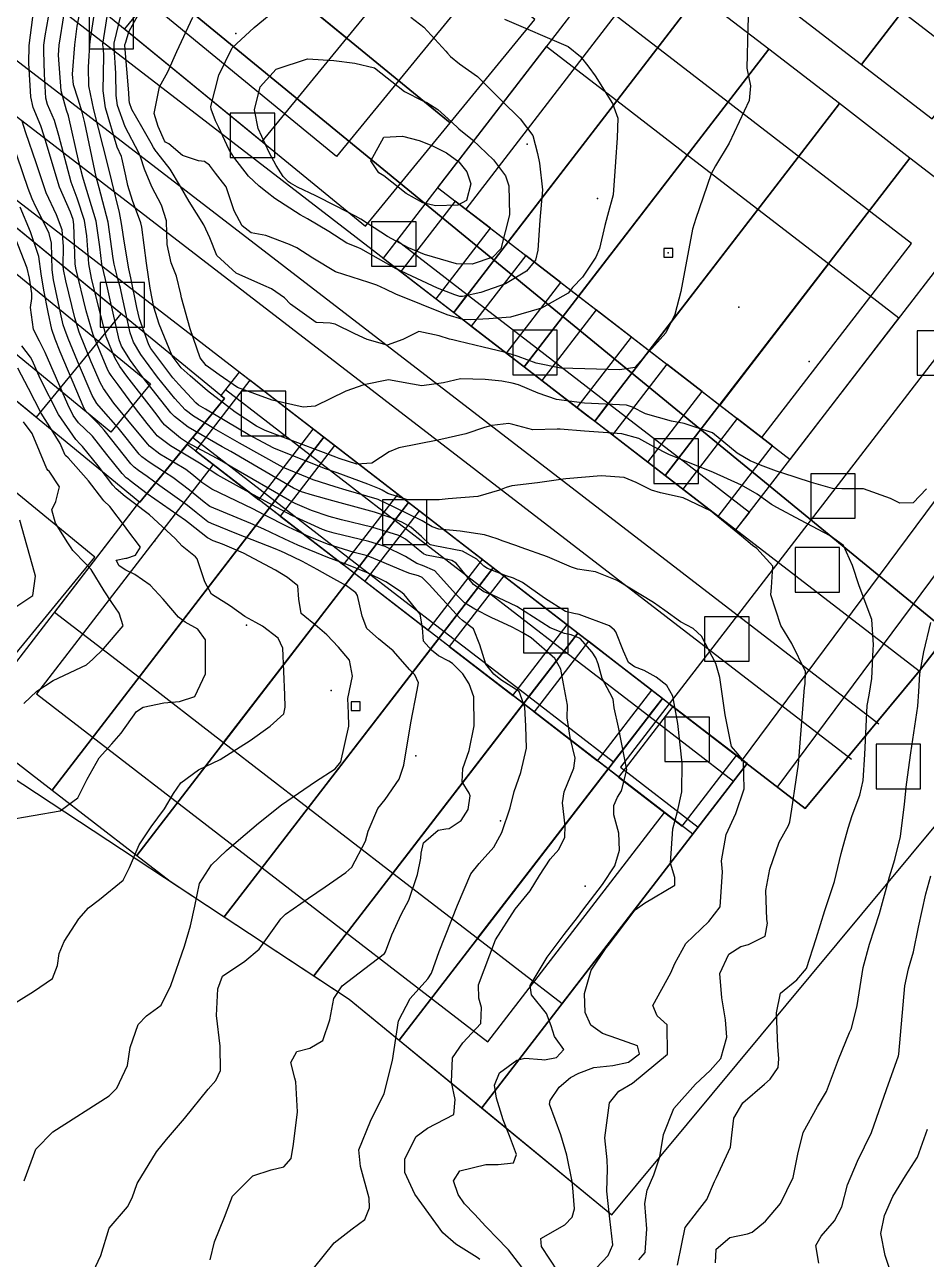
# Model space of a CAD drawing. Header units: feet. Extents: x 1313198 to 1317500, y 385000 to 389511.
# Drawn here: x 1316294.5 to 1316497, y 385662.6 to 385939.7 of the extents above; entities that cross this region are included whole.
import ezdxf

# ---------------------------------------------------------------- set-up
doc = ezdxf.new("R2010")
doc.units = ezdxf.units.FT
for name, color, linetype in [('A-BLDG-OTLN', 3, 'CONTINUOUS'), ('C-LOD', 30, 'CONTINUOUS'), ('C-MISC', 7, 'CONTINUOUS'), ('C-PROP', 6, 'CONTINUOUS'), ('C-PVMT', 8, 'CONTINUOUS'), ('C-SWM', 92, 'CONTINUOUS'), ('C-TOPO-MAJR', 32, 'CONTINUOUS'), ('C-TOPO-SPOT', 7, 'CONTINUOUS'), ('C-UTIL', 4, 'CONTINUOUS'), ('L-PLNT-TREE', 90, 'CONTINUOUS'), ('V-PROP-LINE', 7, 'CONTINUOUS')]:
    doc.layers.add(name, color=color, linetype=linetype)

msp = doc.modelspace()

# ---------------------------------------------------------------- linework, layer by layer
at = {"layer": 'A-BLDG-OTLN'}
for points in [[(1316335.91, 385962), (1316366.85, 385936.66), (1316385.86, 385959.87), (1316354.92, 385985.21), (1316335.91, 385962)], [(1316316.9, 385938.8), (1316347.84, 385913.45), (1316366.85, 385936.66), (1316335.91, 385962), (1316316.9, 385938.8)], [(1316387.19, 385903.15), (1316403.03, 385890.95), (1316427.44, 385922.63), (1316411.6, 385934.83), (1316387.19, 385903.15)], [(1316403.03, 385890.95), (1316418.87, 385878.74), (1316443.28, 385910.42), (1316427.44, 385922.63), (1316403.03, 385890.95)], [(1316418.87, 385878.74), (1316434.71, 385866.53), (1316459.12, 385898.21), (1316443.28, 385910.42), (1316418.87, 385878.74)], [(1316266.21, 385876.91), (1316297.15, 385851.56), (1316316.16, 385874.77), (1316285.22, 385900.11), (1316266.21, 385876.91)], [(1316434.71, 385866.53), (1316450.56, 385854.32), (1316474.97, 385886.01), (1316459.12, 385898.21), (1316434.71, 385866.53)], [(1316450.56, 385854.32), (1316466.4, 385842.12), (1316490.81, 385873.8), (1316474.97, 385886.01), (1316450.56, 385854.32)], [(1316301.14, 385807.86), (1316320.15, 385793.21), (1316349.44, 385831.23), (1316330.95, 385845.48), (1316320.36, 385832.55), (1316320.24, 385832.65), (1316301.14, 385807.86)], [(1316320.15, 385793.21), (1316339.16, 385778.56), (1316368.45, 385816.59), (1316349.44, 385831.23), (1316320.15, 385793.21)], [(1316339.16, 385778.56), (1316358.17, 385763.91), (1316387.46, 385801.94), (1316368.45, 385816.59), (1316339.16, 385778.56)], [(1316358.17, 385763.91), (1316377.18, 385749.26), (1316406.48, 385787.29), (1316387.46, 385801.94), (1316358.17, 385763.91)], [(1316377.18, 385749.26), (1316396.19, 385734.62), (1316425.49, 385772.64), (1316406.48, 385787.29), (1316377.18, 385749.26)], [(1316396.19, 385734.62), (1316415.2, 385719.97), (1316444.5, 385757.99), (1316425.49, 385772.64), (1316396.19, 385734.62)]]:
    msp.add_lwpolyline(points, close=True, dxfattribs=at)
at = {"layer": 'C-LOD'}
msp.add_lwpolyline([(1316202.58, 385830.78), (1316272.7, 385777.1), (1316277.93, 385779.78), (1316367.38, 385720.98), (1316426.37, 385672.52), (1316521.65, 385787.08), (1316592.19, 385871.9), (1316614.69, 385898.95), (1316629.56, 385916.83), (1316707.5, 386010.53), (1316794.46, 386115.1), (1316560, 386310.1), (1316539.26, 386268.12), (1316516.3, 386227.32), (1316491.17, 386187.81), (1316465.86, 386152.24), (1316438.8, 386117.99), (1316401.74, 386073.43), (1316308.7, 385961.57), (1316225.57, 385861.61), (1316213.66, 385846.5), (1316202.58, 385830.78)], close=True, dxfattribs=at)
at = {"layer": 'C-MISC'}
for points in [[(1316401.74, 386073.43), (1316308.7, 385961.57), (1316521.65, 385787.08), (1316592.19, 385871.9), (1316614.69, 385898.95), (1316401.74, 386073.43)], [(1316308.7, 385961.57), (1316225.57, 385861.61), (1316213.66, 385846.5), (1316202.58, 385830.78), (1316272.7, 385777.1), (1316277.93, 385779.78), (1316367.38, 385720.98), (1316426.37, 385672.52), (1316521.65, 385787.08), (1316308.7, 385961.57)]]:
    msp.add_lwpolyline(points, close=True, dxfattribs=at)
at = {"layer": 'C-PROP'}
for points in [[(1316450.38, 385974.39), (1316516.92, 385923.12), (1316550.49, 385966.68), (1316483.95, 386017.95), (1316450.38, 385974.39)], [(1316466.57, 385942.97), (1316482.41, 385930.77), (1316537.35, 386002.06), (1316521.5, 386014.27), (1316466.57, 385942.97)], [(1316482.41, 385930.77), (1316498.26, 385918.56), (1316553.19, 385989.85), (1316552.93, 385990.05), (1316537.35, 386002.06), (1316482.41, 385930.77)], [(1316320.43, 385974.68), (1316390.06, 385917.65), (1316409.07, 385940.86), (1316339.44, 385997.89), (1316320.43, 385974.68)], [(1316321.96, 385944.98), (1316349.85, 385979.03), (1316392.4, 385944.18), (1316364.52, 385910.13), (1316321.96, 385944.98)], [(1316301.43, 385951.47), (1316371.05, 385894.44), (1316390.06, 385917.65), (1316320.43, 385974.68), (1316301.43, 385951.47)], [(1316374.98, 385887.31), (1316390.82, 385875.1), (1316445.75, 385946.39), (1316429.91, 385958.6), (1316374.98, 385887.31)], [(1316390.82, 385875.1), (1316397.02, 385870.32), (1316406.66, 385862.89), (1316461.59, 385934.19), (1316445.75, 385946.39), (1316390.82, 385875.1)], [(1316393.52, 385898.27), (1316460.06, 385847), (1316493.63, 385890.56), (1316427.09, 385941.83), (1316393.52, 385898.27)], [(1316406.66, 385862.89), (1316419.29, 385853.16), (1316422.5, 385850.69), (1316477.44, 385921.98), (1316461.59, 385934.19), (1316406.66, 385862.89)], [(1316422.5, 385850.69), (1316438.35, 385838.48), (1316493.28, 385909.77), (1316477.44, 385921.98), (1316422.5, 385850.69)], [(1316250.74, 385889.58), (1316320.36, 385832.55), (1316339.37, 385855.76), (1316269.74, 385912.79), (1316250.74, 385889.58)], [(1316438.35, 385838.48), (1316446.47, 385832.22), (1316454.19, 385826.27), (1316509.12, 385897.56), (1316493.28, 385909.77), (1316438.35, 385838.48)], [(1316271.28, 385883.09), (1316280.15, 385893.92), (1316322.7, 385859.08), (1316313.83, 385848.24), (1316271.28, 385883.09)], [(1316438, 385887.48), (1316440, 385887.48), (1316440, 385889.48), (1316438, 385889.48), (1316438, 385887.48)], [(1316221.59, 385853.99), (1316291.22, 385796.96), (1316310.23, 385820.17), (1316240.6, 385877.2), (1316221.59, 385853.99)], [(1316281.61, 385782.51), (1316300.62, 385767.86), (1316361.65, 385847.08), (1316342.64, 385861.73), (1316338.56, 385856.43), (1316339.37, 385855.76), (1316320.36, 385832.55), (1316320.24, 385832.65), (1316281.61, 385782.51)], [(1316300.62, 385767.86), (1316319.63, 385753.22), (1316380.66, 385832.43), (1316361.65, 385847.08), (1316300.62, 385767.86)], [(1316297.1, 385789.51), (1316398.49, 385711.39), (1316438.16, 385762.88), (1316336.77, 385841), (1316297.1, 385789.51)], [(1316319.63, 385753.22), (1316327.15, 385747.43), (1316339.31, 385739.43), (1316399.67, 385817.78), (1316385.6, 385828.63), (1316380.66, 385832.43), (1316319.63, 385753.22)], [(1316339.31, 385739.43), (1316359.42, 385726.21), (1316418.69, 385803.13), (1316403.27, 385815.01), (1316399.67, 385817.78), (1316339.31, 385739.43)], [(1316359.42, 385726.21), (1316367.38, 385720.98), (1316378.59, 385711.77), (1316437.7, 385788.48), (1316418.69, 385803.13), (1316359.42, 385726.21)], [(1316367.8, 385785.73), (1316369.8, 385785.73), (1316369.8, 385787.73), (1316367.8, 385787.73), (1316367.8, 385785.73)], [(1316378.59, 385711.77), (1316397.14, 385696.53), (1316456.7, 385773.83), (1316439.25, 385787.28), (1316439.25, 385787.28), (1316437.7, 385788.48), (1316378.59, 385711.77)]]:
    msp.add_lwpolyline(points, close=True, dxfattribs=at)
at = {"layer": 'C-PVMT'}
for points in [[(1316439.25, 385787.28), (1316469.75, 385763.78), (1316495.41, 385794.63), (1316635.73, 385976.75), (1316604.05, 386001.16), (1316439.25, 385787.28)], [(1316271.35, 385916.66), (1316469.75, 385763.78), (1316495.35, 385794.56), (1316296.94, 385947.43), (1316271.35, 385916.66)], [(1316378.94, 385884.26), (1316382.9, 385881.2), (1316386.86, 385878.15), (1316399.07, 385893.99), (1316391.15, 385900.1), (1316378.94, 385884.26)], [(1316374.98, 385887.31), (1316390.82, 385875.1), (1316393.87, 385879.06), (1316378.03, 385891.27), (1316374.98, 385887.31)], [(1316394.78, 385872.05), (1316402.7, 385865.95), (1316414.91, 385881.79), (1316406.99, 385887.89), (1316394.78, 385872.05)], [(1316390.82, 385875.1), (1316394.66, 385872.14), (1316406.66, 385862.89), (1316409.71, 385866.85), (1316393.87, 385879.06), (1316390.82, 385875.1)], [(1316410.62, 385859.84), (1316418.54, 385853.74), (1316430.75, 385869.58), (1316422.83, 385875.69), (1316410.62, 385859.84)], [(1316406.66, 385862.89), (1316420.9, 385851.92), (1316422.5, 385850.69), (1316425.55, 385854.65), (1316409.71, 385866.85), (1316406.66, 385862.89)], [(1316332.22, 385847.03), (1316350.66, 385832.82), (1316361.65, 385847.08), (1316342.64, 385861.73), (1316338.56, 385856.43), (1316339.37, 385855.76), (1316332.22, 385847.03)], [(1316339.59, 385857.77), (1316358.6, 385843.12), (1316361.65, 385847.08), (1316342.64, 385861.73), (1316339.59, 385857.77)], [(1316426.46, 385847.64), (1316430.42, 385844.59), (1316434.39, 385841.53), (1316446.59, 385857.38), (1316438.67, 385863.48), (1316426.46, 385847.64)], [(1316332.81, 385844.05), (1316347.07, 385833.07), (1316359.28, 385848.91), (1316353.88, 385853.06), (1316345.02, 385859.89), (1316332.81, 385844.05)], [(1316422.5, 385850.69), (1316438.35, 385838.48), (1316441.4, 385842.44), (1316425.55, 385854.65), (1316422.5, 385850.69)], [(1316442.31, 385835.43), (1316447.43, 385831.48), (1316450.23, 385829.32), (1316462.44, 385845.17), (1316454.52, 385851.27), (1316442.31, 385835.43)], [(1316350.66, 385832.82), (1316369.67, 385818.17), (1316380.66, 385832.43), (1316361.65, 385847.08), (1316350.66, 385832.82)], [(1316351.82, 385829.41), (1316366.08, 385818.42), (1316378.29, 385834.26), (1316364.03, 385845.25), (1316351.82, 385829.41)], [(1316358.6, 385843.12), (1316377.61, 385828.47), (1316380.66, 385832.43), (1316361.65, 385847.08), (1316358.6, 385843.12)], [(1316438.35, 385838.48), (1316446.47, 385832.22), (1316450.97, 385828.75), (1316454.19, 385826.27), (1316457.24, 385830.23), (1316441.4, 385842.44), (1316438.35, 385838.48)], [(1316369.67, 385818.17), (1316388.69, 385803.52), (1316399.67, 385817.78), (1316385.6, 385828.63), (1316380.66, 385832.43), (1316369.67, 385818.17)], [(1316377.61, 385828.47), (1316396.62, 385813.83), (1316399.67, 385817.78), (1316387.21, 385827.39), (1316384.81, 385829.24), (1316380.66, 385832.43), (1316377.61, 385828.47)], [(1316370.83, 385814.76), (1316385.09, 385803.77), (1316397.3, 385819.61), (1316392.07, 385823.64), (1316383.57, 385830.19), (1316383.04, 385830.6), (1316370.83, 385814.76)], [(1316388.69, 385803.52), (1316407.7, 385788.87), (1316418.69, 385803.13), (1316403.27, 385815.01), (1316399.67, 385817.78), (1316388.69, 385803.52)], [(1316396.62, 385813.83), (1316415.64, 385799.17), (1316418.69, 385803.13), (1316403.27, 385815.01), (1316399.67, 385817.78), (1316396.62, 385813.83)], [(1316389.84, 385800.11), (1316404.1, 385789.12), (1316416.31, 385804.96), (1316403.08, 385815.16), (1316402.05, 385815.95), (1316389.84, 385800.11)], [(1316407.7, 385788.87), (1316426.71, 385774.22), (1316437.7, 385788.48), (1316418.69, 385803.13), (1316407.7, 385788.87)], [(1316408.86, 385785.46), (1316423.12, 385774.47), (1316435.32, 385790.31), (1316428.2, 385795.8), (1316421.07, 385801.3), (1316408.86, 385785.46)], [(1316415.64, 385799.17), (1316434.65, 385784.52), (1316437.7, 385788.48), (1316418.69, 385803.13), (1316415.64, 385799.17)], [(1316428.27, 385773.02), (1316445.72, 385759.58), (1316456.7, 385773.83), (1316439.25, 385787.28), (1316428.27, 385773.02)], [(1316434.65, 385784.52), (1316453.66, 385769.88), (1316456.7, 385773.83), (1316439.25, 385787.28), (1316437.7, 385788.48), (1316434.65, 385784.52)], [(1316427.87, 385770.81), (1316442.13, 385759.82), (1316454.32, 385775.66), (1316440.07, 385786.65), (1316427.87, 385770.81)]]:
    msp.add_lwpolyline(points, close=True, dxfattribs=at)
at = {"layer": 'C-SWM'}
msp.add_lwpolyline([(1316443.96, 386124.52), (1316585.96, 386015.1), (1316582.35, 386017.89), (1316637.29, 386089.17), (1316684.81, 386052.55), (1316629.89, 385981.26), (1316626.26, 385984.06), (1316642.53, 385971.52), (1316616.93, 385940.74), (1316611.32, 385945.06), (1316495.41, 385794.63), (1316469.75, 385763.78), (1316439.25, 385787.28), (1316456.7, 385773.83), (1316397.14, 385696.53), (1316397.14, 385696.53), (1316426.37, 385672.52), (1316521.65, 385787.08), (1316592.19, 385871.9), (1316614.69, 385898.95), (1316629.56, 385916.83), (1316707.5, 386010.53), (1316794.46, 386115.1)], dxfattribs=at)
at = {"layer": 'C-TOPO-MAJR'}
for points in [[(1316457.3, 385952.14), (1316456.86, 385939.1), (1316456.62, 385929.91), (1316457.45, 385925.96), (1316457.2, 385922.65), (1316452.72, 385913.1), (1316449.65, 385908.01), (1316448.68, 385906.2), (1316445.93, 385898.37), (1316445.22, 385896.16), (1316444.49, 385893.77), (1316441.8, 385879.84), (1316440.47, 385874.61), (1316438.46, 385870.54), (1316431.51, 385862.77), (1316428.14, 385862.2), (1316420.26, 385862.47), (1316414.85, 385862.62), (1316409.34, 385863.71), (1316405.31, 385865.23), (1316404.85, 385865.4), (1316402.14, 385866.16), (1316397.44, 385867.3), (1316391.84, 385868.63), (1316390.62, 385868.95), (1316389.9, 385869.14), (1316387.59, 385869.85), (1316383.02, 385870.86), (1316379.39, 385869.05), (1316375.91, 385867.74), (1316371.39, 385869.02), (1316368.64, 385870.3), (1316364.22, 385872.47), (1316363.08, 385872.66), (1316359.96, 385872.82), (1316354.14, 385876.99), (1316352.83, 385878.41), (1316349.91, 385880.43), (1316348.17, 385881.17), (1316341.95, 385883.93), (1316337.65, 385887.9), (1316336.02, 385891.85), (1316334.71, 385894.79), (1316331.41, 385900), (1316329.47, 385903.36), (1316327.14, 385907.27), (1316324.19, 385911.07), (1316324.01, 385911.26), (1316323.38, 385912.15), (1316322.89, 385913.09), (1316320.75, 385916.8), (1316318.57, 385920.66), (1316318.03, 385922.12), (1316317.92, 385922.81), (1316317.84, 385924.43), (1316316.97, 385934.99), (1316316.99, 385935.16), (1316317.17, 385935.78), (1316317.88, 385938.06), (1316319.98, 385941.92)], [(1316406.15, 385660.77), (1316403.11, 385664.69), (1316400.25, 385667.61), (1316398.57, 385669.37), (1316398.05, 385669.94), (1316395.5, 385672.67), (1316393.28, 385674.98), (1316391.79, 385677.09), (1316390.81, 385680.16), (1316392.19, 385682.39), (1316398.07, 385683.82), (1316400.82, 385683.84), (1316404.28, 385684.21), (1316404.95, 385686.05), (1316403.34, 385690.28), (1316401.93, 385693.83), (1316400.47, 385698.73), (1316399.97, 385701.68), (1316401.09, 385704.43), (1316405, 385707.25), (1316406.79, 385707.68), (1316410.6, 385707.41), (1316411.25, 385707.36), (1316413.91, 385707.85), (1316415.56, 385709.62), (1316413.81, 385712.06), (1316413.45, 385712.6), (1316412.72, 385714.94), (1316411.64, 385717.73), (1316408.3, 385721.89), (1316407.97, 385724.01), (1316411.85, 385730.35), (1316415.62, 385735.44), (1316418.59, 385739.27), (1316419.86, 385740.94), (1316424.27, 385746.7), (1316427.01, 385750.88), (1316428.04, 385754.39), (1316427.93, 385758.24), (1316426.76, 385762.35), (1316426.79, 385764.45), (1316427.63, 385766.3), (1316428.49, 385767.73), (1316429.7, 385772.4), (1316427.8, 385781.98), (1316426.86, 385786.37), (1316426.6, 385788.3), (1316425.88, 385789.7), (1316424.19, 385792.97), (1316423.3, 385796.21), (1316422.73, 385797.59), (1316421.92, 385798.83), (1316419.24, 385801.9), (1316417.24, 385802.74), (1316415.72, 385803.02), (1316412.52, 385804.31), (1316405.03, 385809.09), (1316399.44, 385811.7), (1316398.93, 385811.87), (1316397.56, 385812.41), (1316395.3, 385814.01), (1316391.37, 385818.81), (1316390.38, 385819.43), (1316388.23, 385819.92), (1316384.73, 385820.59), (1316384.01, 385820.92), (1316380.03, 385824.21), (1316378.53, 385825.07), (1316372.41, 385826.9), (1316365.59, 385828.58), (1316362.89, 385829.28), (1316358.9, 385830.63), (1316355.22, 385832.18), (1316353.92, 385832.86), (1316341, 385840.41), (1316339.15, 385841.48), (1316337.67, 385842.33), (1316330.83, 385846.01), (1316329.48, 385846.86), (1316325.98, 385849.79), (1316325.9, 385849.88), (1316325.22, 385850.71), (1316324.42, 385851.72), (1316322.92, 385853.7), (1316317.41, 385860.82), (1316315.83, 385862.96), (1316314.7, 385864.88), (1316312.86, 385869.5), (1316310.9, 385877.03), (1316309.5, 385882.83), (1316308.9, 385885.98), (1316308.43, 385892.32), (1316307.94, 385895.77), (1316306.28, 385900.77), (1316304.92, 385904.36), (1316302.12, 385914.82), (1316301.14, 385918.22), (1316299.63, 385921.78), (1316299.22, 385923.24), (1316298.92, 385928.61), (1316298.76, 385933.75), (1316298.79, 385935.09), (1316299.06, 385937.21), (1316300.21, 385943.48)], [(1316414.31, 385659.75), (1316410.55, 385665.41), (1316410.41, 385667.24), (1316415.75, 385670.26), (1316417.46, 385672), (1316417.92, 385673.89), (1316417.61, 385678.57), (1316417.4, 385680.02), (1316416.21, 385685.93), (1316414.9, 385690.5), (1316412.37, 385697.39), (1316412.46, 385698.24), (1316414.52, 385701.19), (1316417.07, 385703.38), (1316418.95, 385704.33), (1316422.28, 385705.62), (1316426.59, 385706.06), (1316430.05, 385706.84), (1316432.52, 385708.68), (1316432.13, 385710.44), (1316427.46, 385712.1), (1316424.24, 385713.27), (1316421.61, 385715.12), (1316420.33, 385717.96), (1316420.2, 385722.2), (1316421.72, 385727.44), (1316425.07, 385732.47), (1316425.58, 385733.08), (1316427.19, 385735.2), (1316431.59, 385740.98), (1316433.64, 385742.53), (1316440.51, 385746.51), (1316440.52, 385748.24), (1316439.49, 385751.48), (1316440.07, 385759.2), (1316441.06, 385763.09), (1316442.06, 385767.5), (1316442.15, 385773.91), (1316441.13, 385782.85), (1316440.05, 385788.94), (1316438.68, 385791.39), (1316436.29, 385793.24), (1316433.59, 385794.75), (1316431.43, 385795.52), (1316430.05, 385796.56), (1316428.97, 385799.06), (1316427.23, 385803.38), (1316426.97, 385803.81), (1316425.83, 385804.74), (1316419, 385807.32), (1316417.82, 385807.51), (1316415.96, 385807.96), (1316411.19, 385810.96), (1316406.25, 385814.45), (1316404.23, 385815.43), (1316402.64, 385815.96), (1316398.38, 385817.61), (1316397.61, 385818.15), (1316396.05, 385819.75), (1316392.83, 385821.51), (1316386.6, 385822.75), (1316385.65, 385822.91), (1316385.46, 385823), (1316383.6, 385824.79), (1316381.17, 385826.9), (1316379.17, 385828.04), (1316377.21, 385828.86), (1316373.07, 385830.24), (1316370.55, 385830.91), (1316363.65, 385832.78), (1316359.08, 385834.11), (1316356.66, 385834.83), (1316354.82, 385835.65), (1316340.76, 385843.86), (1316338.85, 385844.95), (1316331.22, 385849.34), (1316328.09, 385851.75), (1316327.31, 385852.6), (1316320.88, 385860.7), (1316318.21, 385864.33), (1316316.23, 385867.51), (1316315.67, 385868.95), (1316313.55, 385878.64), (1316313.07, 385880.6), (1316311.82, 385885.95), (1316311.37, 385889.81), (1316310.51, 385895.56), (1316307.93, 385904.21), (1316307.5, 385905.47), (1316306.6, 385908.9), (1316304.34, 385919.22), (1316303.9, 385920.53), (1316302.64, 385924.85), (1316302.09, 385932.88), (1316302.25, 385935.12), (1316303.32, 385942.13)], [(1316421.44, 385659.12), (1316425.48, 385663.41), (1316426.54, 385665.78), (1316425.9, 385671.62), (1316425.18, 385677.85), (1316425.38, 385682.82), (1316425.3, 385684.9), (1316424.78, 385689.84), (1316425.78, 385697.67), (1316427.92, 385700.29), (1316430.99, 385702.08), (1316438.83, 385708.6), (1316438.8, 385715.16), (1316436.55, 385717.2), (1316435.56, 385719.51), (1316439.62, 385726.84), (1316440.45, 385728.94), (1316442.94, 385733.48), (1316448.11, 385738.37), (1316450.66, 385741.65), (1316451.2, 385749.54), (1316450.95, 385752.01), (1316452.02, 385757.95), (1316454.16, 385762.64), (1316456.08, 385768.18), (1316455.92, 385774.45), (1316454.6, 385776.05), (1316453.18, 385777.66), (1316451.77, 385784.76), (1316450.6, 385793.17), (1316449.67, 385796.28), (1316446.51, 385802.46), (1316444.59, 385804.15), (1316441.77, 385805.64), (1316438.23, 385808.18), (1316435.71, 385810.03), (1316427.51, 385814.95), (1316422.65, 385816.88), (1316418.66, 385817.51), (1316417.25, 385817.89), (1316411.88, 385820.27), (1316405.95, 385822.37), (1316404.75, 385822.78), (1316401.91, 385823.76), (1316400.58, 385824.28), (1316397.73, 385825.2), (1316392.25, 385825.98), (1316387.5, 385826.43), (1316386.02, 385826.98), (1316383.71, 385828.31), (1316377.57, 385831.33), (1316373.84, 385833.13), (1316373.67, 385833.19), (1316366.68, 385835.2), (1316364.23, 385835.94), (1316359.29, 385837.5), (1316352.53, 385840.33), (1316342.7, 385845.78), (1316336.99, 385849.09), (1316332.38, 385851.82), (1316330.54, 385853.28), (1316328.2, 385855.8), (1316324.34, 385860.58), (1316320.56, 385865.68), (1316318.9, 385868.4), (1316318.14, 385870.5), (1316316.48, 385878.37), (1316315.99, 385880.56), (1316315.41, 385882.66), (1316314.55, 385885.92), (1316314.36, 385887.25), (1316313.2, 385895.34), (1316311.23, 385903.04), (1316310.53, 385905.55), (1316310.21, 385906.97), (1316307.99, 385917.65), (1316307.39, 385920.05), (1316306.45, 385922.96), (1316305.47, 385926.19), (1316305.25, 385928.61), (1316305.75, 385935.15), (1316306.25, 385939.35), (1316307.18, 385943.93)], [(1316432.42, 385662.44), (1316433.81, 385664.06), (1316434.18, 385669.42), (1316433.74, 385675.07), (1316434.24, 385678.09), (1316435.76, 385681.5), (1316437.08, 385685.59), (1316437.96, 385690.58), (1316440.27, 385696.42), (1316445.13, 385701.85), (1316448.45, 385704.91), (1316450.84, 385707.65), (1316452.13, 385712.4), (1316451.9, 385716.34), (1316451.04, 385721.24), (1316450.62, 385726.71), (1316452.65, 385731.09), (1316455.32, 385732.8), (1316457.06, 385733.21), (1316460.79, 385735.08), (1316461.31, 385737.99), (1316461.16, 385738.85), (1316460.94, 385745.34), (1316461.8, 385750.17), (1316463.89, 385756.2), (1316465.99, 385759.92), (1316466.35, 385760.75), (1316466.78, 385763.62), (1316467.7, 385770.19), (1316468.26, 385773.67), (1316468.95, 385782.31), (1316469.57, 385790.88), (1316469.75, 385791.72), (1316469.84, 385794.51), (1316466.73, 385800.82), (1316464.31, 385804.81), (1316462.07, 385811.69), (1316462.17, 385813.39), (1316462.48, 385818.18), (1316458.88, 385822.14), (1316457.95, 385822.8), (1316455.48, 385824.91), (1316448.53, 385830.55), (1316442.38, 385833.49), (1316437.24, 385834.64), (1316435.24, 385835.19), (1316431.79, 385836.92), (1316429.09, 385838.02), (1316423.95, 385838.45), (1316416.04, 385837.77), (1316415.44, 385837.68), (1316409.66, 385836.86), (1316403.86, 385836.15), (1316402.61, 385835.84), (1316401.08, 385835.2), (1316396.21, 385833.81), (1316389.57, 385833.25), (1316387.58, 385833.03), (1316380.45, 385833.02), (1316376.05, 385834.47), (1316374.74, 385835.2), (1316374.16, 385835.52), (1316371.55, 385836.53), (1316364.67, 385839.07), (1316361.84, 385840.08), (1316350.42, 385844.62), (1316344.63, 385847.68), (1316335.08, 385853.36), (1316333.54, 385854.3), (1316332.93, 385854.78), (1316329.07, 385858.91), (1316327.78, 385860.46), (1316322.84, 385867), (1316322.35, 385867.85), (1316320.27, 385873.65), (1316319.64, 385876.19), (1316318.29, 385882.85), (1316317.86, 385884.88), (1316316.92, 385890.63), (1316316.24, 385895.1), (1316315.75, 385897.52), (1316314.03, 385904.6), (1316312.97, 385908.81), (1316312.09, 385912.37), (1316309.99, 385920.55), (1316308.88, 385925.96), (1316308.77, 385930.16), (1316308.85, 385931.46), (1316309.12, 385935.19), (1316309.25, 385936.49), (1316310.48, 385944.21)], [(1316441.06, 385661.26), (1316442.08, 385666.01), (1316442.81, 385669.69), (1316445.57, 385673.26), (1316447.68, 385675.99), (1316449.42, 385680.03), (1316449.86, 385680.91), (1316452.96, 385687.73), (1316453.3, 385690.4), (1316453.76, 385694.27), (1316455.75, 385697.71), (1316460.64, 385701.84), (1316461.92, 385702.99), (1316463.7, 385705.62), (1316463.82, 385707.59), (1316463.59, 385710.3), (1316463.35, 385717.9), (1316464.21, 385722.31), (1316467.86, 385725.31), (1316470.02, 385727.84), (1316472.24, 385734.59), (1316474.21, 385740.89), (1316476.38, 385747.39), (1316477.84, 385753.62), (1316478.05, 385754.49), (1316479.41, 385759.31), (1316480.33, 385762.16), (1316482.03, 385766.75), (1316482.77, 385770.06), (1316483.18, 385775.9), (1316483.7, 385786.85), (1316484.14, 385789.19), (1316484.72, 385792.92), (1316485.03, 385799.48), (1316485.13, 385800.49), (1316484.71, 385806.2), (1316481.87, 385813.76), (1316480.36, 385818.3), (1316478.37, 385822.76), (1316475.38, 385824.96), (1316468.71, 385828.48), (1316463.43, 385831.29), (1316462.21, 385832.03), (1316458.98, 385834.32), (1316455.43, 385836.36), (1316449.15, 385839.14), (1316441.92, 385842.06), (1316439.17, 385843.18), (1316435.75, 385844.95), (1316432.4, 385846.81), (1316428.61, 385847.88), (1316420.21, 385848.48), (1316414.7, 385848.91), (1316414.06, 385848.9), (1316408.58, 385848.78), (1316404.13, 385849.96), (1316403.2, 385850.15), (1316399.36, 385849.75), (1316397.71, 385849.27), (1316393.58, 385847.86), (1316387.23, 385846.47), (1316378.52, 385844.69), (1316376.35, 385843.8), (1316372.47, 385841.29), (1316369.07, 385841.04), (1316365.12, 385842.31), (1316364.34, 385842.61), (1316348.45, 385848.62), (1316346.56, 385849.58), (1316341.71, 385852.69), (1316335.56, 385857.52), (1316331.64, 385860.89), (1316329.62, 385862.69), (1316327.58, 385865.35), (1316324.68, 385872.45), (1316323.5, 385876.31), (1316322.64, 385880.52), (1316321.84, 385886.15), (1316320.8, 385894.23), (1316320.57, 385895.2), (1316318.67, 385900.23), (1316317.67, 385903.61), (1316317.16, 385905.8), (1316316.33, 385909.78), (1316316.2, 385910.09), (1316315.24, 385912.23), (1316312.66, 385921.07), (1316312.07, 385924.85), (1316312.25, 385932.72), (1316312.17, 385934.31), (1316312.03, 385935.19), (1316312.03, 385935.33), (1316312.7, 385939.62), (1316313.45, 385944.47)], [(1316381.19, 385941.41), (1316384.14, 385939.11), (1316389.08, 385933.74), (1316389.45, 385933.29), (1316390.11, 385932.54), (1316392.14, 385930.89), (1316396.15, 385928.08), (1316401.56, 385922.67), (1316405.73, 385918.56), (1316408.57, 385914.82), (1316409.66, 385910.79), (1316410.07, 385908.61), (1316410.77, 385902.6), (1316410.14, 385895.83), (1316409.74, 385889.12), (1316409.23, 385886.81), (1316407.16, 385884.37), (1316402.46, 385881.55), (1316396.93, 385879.59), (1316392.8, 385878.68), (1316392.21, 385878.7), (1316391.07, 385879.03), (1316387.18, 385880.57), (1316377.87, 385884.89), (1316369.94, 385889.42), (1316369.29, 385889.7), (1316366.82, 385890.64), (1316362.78, 385893.24), (1316357.99, 385896.12), (1316356.34, 385897.02), (1316350.65, 385900.69), (1316348.96, 385902.01), (1316347.16, 385903.46), (1316344.71, 385905.7), (1316341.41, 385909.95), (1316340.36, 385911.79), (1316338.11, 385916.6), (1316337.34, 385918.14), (1316336.33, 385920.71), (1316336.3, 385921.37), (1316338.05, 385928.33), (1316341.08, 385934.53), (1316345.99, 385939.03), (1316351.47, 385943.56)], [(1316396.68, 385662.54), (1316396.09, 385662.96), (1316391.34, 385665.94), (1316388.42, 385668.5), (1316382.13, 385677.16), (1316379.87, 385682.02), (1316379.88, 385685.11), (1316382.37, 385690.09), (1316384.97, 385692.02), (1316390.86, 385695.03), (1316391.18, 385698.43), (1316390.34, 385702.33), (1316390.53, 385707.77), (1316392.84, 385711.12), (1316396.88, 385715.51), (1316397.03, 385719.09), (1316396.5, 385721.16), (1316396.43, 385724.18), (1316400.2, 385734.28), (1316404.63, 385741.16), (1316408.03, 385745.3), (1316410.13, 385748.69), (1316412.49, 385752.39), (1316414.46, 385754.56), (1316415.77, 385757.33), (1316415.84, 385759.86), (1316415.26, 385765.05), (1316415.65, 385767.49), (1316417.83, 385772.79), (1316418.14, 385775.02), (1316416.99, 385779.72), (1316416.3, 385784.1), (1316416.38, 385786.98), (1316415.74, 385790.57), (1316415.47, 385791.73), (1316414.85, 385795.04), (1316413.54, 385797.43), (1316408.2, 385802.07), (1316406.23, 385803.27), (1316403.98, 385804.49), (1316400.85, 385805.87), (1316399.36, 385806.55), (1316395.6, 385808.49), (1316393.27, 385809.92), (1316391.24, 385811.93), (1316386.59, 385817.08), (1316383.82, 385818.27), (1316382.53, 385818.78), (1316380.02, 385820.35), (1316375.4, 385822.57), (1316371.77, 385823.68), (1316364.01, 385825.53), (1316362.43, 385825.99), (1316361.37, 385826.41), (1316354.46, 385829.55), (1316351.11, 385831.29), (1316343.42, 385835.53), (1316337.89, 385838.6), (1316333.76, 385841.28), (1316331.86, 385842.43), (1316327.23, 385845.14), (1316324.24, 385847.43), (1316324, 385847.69), (1316321.95, 385850.19), (1316319.55, 385853.21), (1316315.46, 385858.88), (1316313.93, 385860.94), (1316313.45, 385861.59), (1316313.12, 385862.18), (1316309.87, 385870.07), (1316308.3, 385875.44), (1316305.97, 385885.03), (1316305.83, 385886.01), (1316305.52, 385894.81), (1316305.37, 385895.97), (1316304.76, 385897.59), (1316302.27, 385903.22), (1316298.87, 385914.66), (1316298.07, 385917), (1316296.37, 385921.08), (1316295.85, 385923.48), (1316295.4, 385931.05), (1316295.47, 385935.06), (1316296.31, 385941.42)], [(1316497, 385835.52), (1316494.02, 385832.35), (1316490.99, 385832.29), (1316488.9, 385833.37), (1316482.89, 385835.51), (1316478.02, 385835.5), (1316475.9, 385835.58), (1316471.21, 385836.93), (1316464.51, 385839.12), (1316463.35, 385839.51), (1316459.69, 385840.81), (1316457.38, 385841.8), (1316454.51, 385843.55), (1316448.96, 385848.09), (1316442.6, 385850.2), (1316439.76, 385850.67), (1316433.89, 385852.34), (1316430.97, 385853.86), (1316429.61, 385854.32), (1316420.18, 385854.75), (1316413.92, 385855.53), (1316409.79, 385856.98), (1316405.4, 385858.83), (1316403.99, 385859.25), (1316401.61, 385859.67), (1316397.91, 385860.08), (1316392.37, 385860.23), (1316388.53, 385859.31), (1316383.66, 385858.63), (1316381.59, 385858.99), (1316376.19, 385859.98), (1316370.64, 385858.85), (1316366.57, 385857.42), (1316359.73, 385854.03), (1316357.04, 385853.82), (1316350.03, 385855.41), (1316342.24, 385858.26), (1316338.13, 385861.1), (1316336.82, 385862.08), (1316335.24, 385863.23), (1316333.85, 385864.94), (1316331.64, 385871.39), (1316329.71, 385878.4), (1316329.56, 385879.21), (1316328.54, 385883.26), (1316327.36, 385886.23), (1316326.49, 385890.32), (1316326.42, 385892.82), (1316326.35, 385895.68), (1316325.19, 385899.17), (1316323.06, 385903.27), (1316321.35, 385907.27), (1316320.5, 385910.05), (1316320.08, 385910.96), (1316317.02, 385916.74), (1316315.35, 385921.59), (1316314.99, 385923.83), (1316314.91, 385928.78), (1316314.56, 385934.65), (1316314.55, 385935.17), (1316314.59, 385935.55), (1316316.15, 385942.05)], [(1316402.22, 385940.94), (1316416.54, 385934.83), (1316419.27, 385932.56), (1316421.15, 385930.17), (1316422.63, 385928.21), (1316426.5, 385922), (1316427.65, 385918.68), (1316427.51, 385914.3), (1316427.18, 385908.94), (1316426.64, 385901.52), (1316425.33, 385896.83), (1316424.77, 385894.63), (1316423.57, 385889.49), (1316422.71, 385887.49), (1316419.74, 385883.06), (1316417.47, 385880.71), (1316417.05, 385880.09), (1316416.53, 385879.42), (1316410.55, 385876.08), (1316403.57, 385874.05), (1316398.74, 385873.7), (1316394.65, 385873.43), (1316392.84, 385873.55), (1316389.38, 385874.58), (1316377.82, 385879.23), (1316375.47, 385880.35), (1316373.55, 385881.24), (1316371.74, 385881.8), (1316364.25, 385884.25), (1316359.19, 385887.31), (1316355.58, 385889.59), (1316353.97, 385890.39), (1316348.61, 385892.39), (1316345.32, 385892.98), (1316343.31, 385894.53), (1316341.49, 385897.95), (1316339.76, 385903.3), (1316338.4, 385905.05), (1316337.3, 385906.36), (1316335.98, 385908.13), (1316334.87, 385908.96), (1316333.5, 385909.1), (1316329.94, 385910.32), (1316326.88, 385912.92), (1316326.13, 385913.36), (1316325.84, 385913.63), (1316324.45, 385916.88), (1316323.58, 385919.79), (1316324.73, 385925.78), (1316326.62, 385929.14), (1316328.66, 385933.66), (1316332.24, 385941.42)], [(1316387.25, 385920.67), (1316390.3, 385917.86), (1316391.98, 385916.33), (1316395.03, 385913.85), (1316399.79, 385909.39), (1316402.49, 385905.74), (1316403.19, 385903.49), (1316403.36, 385896.99), (1316401.43, 385889.35), (1316399.61, 385887.51), (1316395, 385885.93), (1316391.45, 385886.02), (1316384.28, 385888.14), (1316380.64, 385889.58), (1316375.95, 385892.14), (1316369.96, 385896.06), (1316368.79, 385896.74), (1316364.45, 385898.95), (1316359.85, 385901.26), (1316355.75, 385903.19), (1316354.19, 385904.1), (1316353.71, 385904.46), (1316352.49, 385905.62), (1316350.93, 385908.07), (1316349.37, 385911.01), (1316346.9, 385916.43), (1316346.12, 385920.6), (1316347.35, 385925.77), (1316350.99, 385929.7), (1316358, 385932.04), (1316363.89, 385931.66), (1316368.65, 385931.07), (1316373, 385930.01), (1316379.78, 385924.67), (1316383.86, 385922.61), (1316384.81, 385922.25), (1316387.25, 385920.67)], [(1316355.03, 385655.08), (1316363.99, 385666.25), (1316367.99, 385669.43), (1316370.86, 385671.47), (1316371.93, 385674.09), (1316371.82, 385676.27), (1316369.89, 385683.38), (1316369.52, 385687.11), (1316372.15, 385693.54), (1316375.19, 385699.74), (1316377.08, 385707.18), (1316378.45, 385716.1), (1316381.07, 385721.11), (1316385.05, 385725.49), (1316385.81, 385726.81), (1316387.59, 385731.67), (1316391.65, 385742.09), (1316394.69, 385749.11), (1316396.58, 385751.41), (1316399.84, 385755.07), (1316401.67, 385758.34), (1316403.47, 385763.92), (1316404.42, 385767.59), (1316405.92, 385771.81), (1316407.17, 385777.3), (1316407.01, 385782.21), (1316406.77, 385786.52), (1316405.53, 385790.03), (1316401.42, 385792.64), (1316399.82, 385793.87), (1316398.02, 385796.14), (1316396.66, 385800.49), (1316395.29, 385804.1), (1316392.83, 385805.97), (1316392.1, 385806.54), (1316385.29, 385814.05), (1316383.75, 385815.64), (1316382.92, 385815.98), (1316380.95, 385816.5), (1316380.02, 385816.87), (1316372.33, 385820.13), (1316371.14, 385820.51), (1316368.46, 385821.21), (1316362.48, 385823.1), (1316358.58, 385824.63), (1316353.69, 385826.88), (1316348.24, 385829.69), (1316345.68, 385830.99), (1316336.49, 385835.41), (1316334.26, 385836.92), (1316332.01, 385838.8), (1316330.65, 385839.85), (1316329.94, 385840.3), (1316324.85, 385843.32), (1316322.5, 385845.07), (1316322.1, 385845.51), (1316318.68, 385849.68), (1316314.47, 385854.77), (1316312.16, 385858.01), (1316311.43, 385859.38), (1316310.24, 385862.15), (1316309.43, 385864.03), (1316306.69, 385870.68), (1316305.72, 385873.87), (1316303.75, 385882.22), (1316303.17, 385884.76), (1316303.09, 385885.56), (1316303.17, 385889.93), (1316302.86, 385893.64), (1316301.65, 385897), (1316299.29, 385901.94), (1316297.03, 385908.66), (1316294.73, 385915.44), (1316293.89, 385918.07)], [(1316379.35, 385914.66), (1316383.08, 385913.7), (1316385.92, 385912.6), (1316389.19, 385910.94), (1316391.96, 385908.95), (1316393.77, 385906.66), (1316394.65, 385903.96), (1316393.69, 385900.27), (1316391.72, 385899.18), (1316386.75, 385899.04), (1316383.89, 385899.7), (1316380.16, 385901.83), (1316375.11, 385905.74), (1316374.02, 385906.47), (1316372.19, 385909.1), (1316375.16, 385914.46), (1316379.35, 385914.66)], [(1316336.15, 385662.47), (1316337.12, 385666.51), (1316339.35, 385672.02), (1316340.74, 385675.76), (1316341.18, 385676.73), (1316345.68, 385681.28), (1316349.84, 385682.63), (1316352.67, 385683.28), (1316354.29, 385685.15), (1316354.81, 385688.42), (1316355.76, 385695.64), (1316355.38, 385702.39), (1316355.13, 385703.19), (1316354.25, 385706.71), (1316355.57, 385709.17), (1316358.54, 385709.97), (1316361.41, 385711.64), (1316363.02, 385716.32), (1316363.89, 385721.08), (1316365.81, 385723.97), (1316370.9, 385727.84), (1316375.28, 385731.24), (1316375.52, 385731.59), (1316376.91, 385735.38), (1316379.12, 385740.14), (1316380.72, 385743.2), (1316382.7, 385748.91), (1316383.46, 385752.61), (1316383.53, 385753.75), (1316384.04, 385756.08), (1316387.32, 385758.88), (1316389.07, 385759.17), (1316389.84, 385759.3), (1316392.48, 385761.03), (1316394.04, 385763.54), (1316394.5, 385766.58), (1316394.27, 385767.17), (1316392.75, 385769.72), (1316392.91, 385772.71), (1316394.31, 385776.8), (1316395.4, 385782.31), (1316395.33, 385788.79), (1316394.29, 385791.71), (1316392.85, 385793.98), (1316390.56, 385796.33), (1316389.74, 385796.86), (1316387.44, 385798.04), (1316385.84, 385799.26), (1316384.05, 385801.31), (1316383.81, 385804.28), (1316383.3, 385807.41), (1316379.7, 385811.78), (1316378.88, 385812.46), (1316375.58, 385814.63), (1316371.45, 385816.62), (1316370.88, 385816.86), (1316366.84, 385818.49), (1316362.53, 385820.11), (1316355.79, 385822.85), (1316352.92, 385824.18), (1316348.16, 385826.45), (1316345.23, 385827.74), (1316336.02, 385831.58), (1316335.74, 385831.74), (1316334.78, 385832.51), (1316331.51, 385835.22), (1316327.75, 385838.02), (1316325.9, 385839.28), (1316322.44, 385841.47), (1316320.77, 385842.71), (1316320.2, 385843.32), (1316315.46, 385849.17), (1316311.63, 385853.53), (1316310.7, 385854.64), (1316309.66, 385856.49), (1316306.37, 385864.2), (1316304.26, 385869.28), (1316303.46, 385871.31), (1316303.15, 385872.3), (1316302.55, 385875), (1316300.94, 385882.42), (1316300.68, 385884.68), (1316300.5, 385890.66), (1316300.01, 385892.81), (1316298.36, 385896.17), (1316296.97, 385898.79), (1316296.13, 385900.59), (1316295.29, 385902.96), (1316291.48, 385913.93)], [(1316309.83, 385659.74), (1316311.55, 385663.41), (1316313.48, 385669.54), (1316317.55, 385674.34), (1316318.64, 385676.38), (1316319.73, 385679.6), (1316324.1, 385686.69), (1316326.36, 385689.44), (1316330.35, 385694.19), (1316335.65, 385700.76), (1316337.37, 385702.68), (1316338.45, 385704.97), (1316338.4, 385710.43), (1316337.58, 385717.28), (1316337.82, 385723.24), (1316338.92, 385726.13), (1316343.94, 385729.51), (1316347.11, 385732.17), (1316352.01, 385739.02), (1316353.06, 385740.07), (1316358.18, 385743.59), (1316361.95, 385746.19), (1316366.61, 385749.39), (1316367.91, 385750.59), (1316370.99, 385756.41), (1316371.58, 385758.65), (1316373.8, 385763.73), (1316375.44, 385765.76), (1316378.6, 385770.35), (1316379.66, 385773.46), (1316381.19, 385782.99), (1316382.65, 385790.32), (1316382.95, 385791.94), (1316382.08, 385793.77), (1316380.95, 385794.91), (1316377.21, 385799.18), (1316373.96, 385801.87), (1316371.32, 385804.17), (1316370.25, 385806.94), (1316369.21, 385811.59), (1316368.84, 385812.13), (1316366.75, 385813.7), (1316362.52, 385816.09), (1316360.18, 385817.4), (1316356.9, 385819.22), (1316352.99, 385821.06), (1316352.13, 385821.46), (1316350.75, 385822.07), (1316342.1, 385825.44), (1316336.42, 385827.7), (1316335.64, 385828.13), (1316333.01, 385830.21), (1316331.03, 385831.77), (1316324.85, 385836.2), (1316321.99, 385838.29), (1316320.03, 385839.62), (1316319.03, 385840.36), (1316318.29, 385841.13), (1316312.34, 385848.67), (1316311.07, 385850.07), (1316308.26, 385852.89), (1316307.84, 385853.52), (1316302.48, 385866.27), (1316301.3, 385869.08), (1316300.57, 385871.27), (1316299.75, 385875.17), (1316298.74, 385880.11), (1316298.17, 385883.76), (1316297.63, 385887.69), (1316295.81, 385893.23), (1316293.47, 385898.76)], [(1316294.37, 385680.16), (1316296.98, 385687.27), (1316300.81, 385691.15), (1316313.43, 385699.22), (1316315.17, 385700.98), (1316317.57, 385706.06), (1316318.15, 385710.14), (1316319.94, 385715.27), (1316321.87, 385717.2), (1316325.09, 385719.62), (1316327.31, 385724.05), (1316330.33, 385732.88), (1316331.75, 385737.41), (1316332.66, 385741.82), (1316333.77, 385746.9), (1316336.43, 385751.08), (1316339.83, 385754.31), (1316342.53, 385756.61), (1316347.01, 385760.49), (1316352.12, 385764.57), (1316359.78, 385769.82), (1316364.17, 385772.64), (1316365.47, 385774.21), (1316367.28, 385782.23), (1316367.18, 385785.12), (1316367.02, 385788.48), (1316368.09, 385793.45), (1316367.4, 385797.08), (1316364.96, 385799.97), (1316362.36, 385802.76), (1316360.21, 385804.53), (1316356.58, 385807.53), (1316356.06, 385810.74), (1316355.8, 385813.71), (1316353.5, 385815.63), (1316350.83, 385817.23), (1316343.58, 385821.08), (1316338.88, 385823.07), (1316336.81, 385823.84), (1316335.55, 385824.52), (1316331.23, 385827.89), (1316330.56, 385828.39), (1316321.96, 385834.38), (1316318.2, 385837.34), (1316317.61, 385837.77), (1316317.29, 385838), (1316316.39, 385838.94), (1316312.92, 385843.25), (1316309.7, 385847.3), (1316309.53, 385847.48), (1316306.57, 385850.36), (1316305.36, 385851.96), (1316304.13, 385854.41), (1316299.11, 385866.1), (1316297.78, 385868.67), (1316296.48, 385871.24), (1316295.8, 385876.18), (1316296.08, 385878.24), (1316296.08, 385879.39), (1316295.52, 385882.79), (1316295.05, 385885.01), (1316291.64, 385893.65)], [(1316287.47, 385717.12), (1316296.42, 385722.68), (1316300.71, 385725.59), (1316301.83, 385728.54), (1316302.22, 385731.21), (1316303.35, 385733.93), (1316306.64, 385739.01), (1316308.84, 385741.45), (1316311.31, 385743.3), (1316316.58, 385747.65), (1316317.98, 385750.48), (1316320.15, 385755.57), (1316322.89, 385759.63), (1316325.89, 385763.7), (1316327.9, 385767.09), (1316329.58, 385769.49), (1316333.54, 385772.44), (1316338.35, 385774.72), (1316345.14, 385779.01), (1316349.59, 385782.24), (1316352.66, 385785.01), (1316353.01, 385786.5), (1316352.87, 385789.29), (1316352.47, 385799.77), (1316351.43, 385801.96), (1316347.88, 385804.68), (1316346.39, 385805.49), (1316343.89, 385806.88), (1316340.69, 385809.15), (1316339.03, 385810.23), (1316338.66, 385810.42), (1316336.43, 385811.9), (1316334.93, 385814.61), (1316333.2, 385819.77), (1316332.82, 385820.21), (1316329.88, 385822.64), (1316328.25, 385824.37), (1316322.49, 385829.69), (1316318.86, 385832.43), (1316317.07, 385833.82), (1316315.04, 385835.52), (1316314.3, 385836.31), (1316310.99, 385840.69), (1316307.49, 385845.04), (1316306.96, 385845.56), (1316305.96, 385846.6), (1316302.05, 385852.23), (1316297.94, 385860.3), (1316296.23, 385864.25), (1316295.76, 385865.08), (1316293.8, 385867.62)], [(1316290.28, 385761.14), (1316302.42, 385763.21), (1316306.39, 385766.12), (1316308.54, 385770.35), (1316311.21, 385775.16), (1316314.03, 385778.26), (1316316.11, 385780.64), (1316319.6, 385785.55), (1316321.12, 385786.53), (1316325.72, 385787.5), (1316329.24, 385787.75), (1316332.67, 385788.88), (1316335.08, 385793.96), (1316335.11, 385801.59), (1316333.38, 385804.02), (1316330.5, 385805.61), (1316329.01, 385806.69), (1316325.55, 385810.73), (1316322.63, 385813.91), (1316319.18, 385816.25), (1316317.19, 385817.27), (1316315.71, 385818.22), (1316315, 385819.46), (1316317.17, 385819.91), (1316317.42, 385819.93), (1316319.39, 385820.64), (1316320.49, 385822.45), (1316317.45, 385826.48), (1316317.09, 385826.89), (1316313.6, 385831.53), (1316312.26, 385832.85), (1316312.01, 385833.11), (1316308.82, 385837.28), (1316304.26, 385842.45), (1316303.7, 385842.93), (1316303.6, 385843.06), (1316302.41, 385845.7), (1316300.49, 385848.86), (1316298.16, 385852.53), (1316295.33, 385858.06), (1316292.92, 385862.61)], [(1316294.27, 385787.35), (1316297.2, 385790.12), (1316300.87, 385792.45), (1316308.34, 385796.03), (1316309.8, 385797.26), (1316312.14, 385799.56), (1316316.62, 385804.79), (1316315.71, 385807.63), (1316314.01, 385809.96), (1316312.35, 385812.63), (1316309.4, 385817.4), (1316308.19, 385818.68), (1316305.32, 385821.67), (1316304.89, 385822.27), (1316304.15, 385823.37), (1316301.41, 385827.81), (1316300.59, 385830.77), (1316301.46, 385832.63), (1316302.3, 385835.93), (1316299.95, 385839.44), (1316299.78, 385839.59), (1316299.48, 385840), (1316296.14, 385847.92), (1316294.19, 385850.57)], [(1316290.46, 385807.71), (1316296.29, 385811.59), (1316296.93, 385815.89), (1316296.65, 385816.72), (1316293.37, 385828.49)], [(1316449.6, 385661.76), (1316449.79, 385664.85), (1316452.82, 385667.43), (1316456.81, 385668.29), (1316457.87, 385668.68), (1316460.85, 385671.15), (1316464.23, 385675.08), (1316467.03, 385680.95), (1316468.12, 385686.19), (1316469.31, 385691.06), (1316472.54, 385696.87), (1316474.56, 385700.22), (1316477.21, 385707.4), (1316479.73, 385713.47), (1316480.15, 385714.39), (1316481.45, 385719.52), (1316482.13, 385723.79), (1316482.79, 385728.05), (1316484.22, 385733.29), (1316486.47, 385740.16), (1316488.71, 385748.39), (1316489.86, 385752.31), (1316491.13, 385757.48), (1316492.06, 385764.73), (1316492.53, 385769.17), (1316493.47, 385776.28), (1316495.04, 385786.76), (1316495.29, 385789.99), (1316495.51, 385793.99), (1316496.42, 385798.91), (1316498, 385805.53)], [(1316472.82, 385661.67), (1316472.18, 385665.66), (1316473.34, 385667.76), (1316476.38, 385671.16), (1316478, 385674.32), (1316479.3, 385679.31), (1316481.53, 385684.57), (1316484.65, 385691), (1316488.05, 385700.7), (1316490.71, 385708.24), (1316490.79, 385708.58), (1316492.14, 385723.97), (1316493, 385727.78), (1316494.09, 385731.61), (1316495.21, 385737.12), (1316496.86, 385744.58), (1316497.99, 385748.61)], [(1316489.19, 385658.93), (1316487.74, 385663.44), (1316486.72, 385668.37), (1316487.58, 385672.36), (1316489.44, 385676.69), (1316492.27, 385681.31), (1316494.96, 385685.49), (1316497.26, 385691.77)]]:
    msp.add_lwpolyline(points, dxfattribs=at)
at = {"layer": 'C-TOPO-SPOT'}
for p in [(1316341.87, 385937.73, 123), (1316407.31, 385912.89, 123), (1316423.15, 385900.68, 121), (1316439, 385888.48, 119), (1316454.84, 385876.27, 119), (1316470.68, 385864.06, 117), (1316323.71, 385823.83, 95), (1316344.3, 385804.9, 95), (1316363.31, 385790.25, 97), (1316382.33, 385775.6, 99), (1316401.34, 385760.95, 103), (1316420.35, 385746.3, 107)]:
    msp.add_point(p, dxfattribs=at)
at = {"layer": 'C-UTIL'}
for points in [[(1316455.46, 385774.41), (1316616.93, 385991.58)], [(1316463.49, 385768.44), (1316624.95, 385985.62)], [(1316286.51, 385936.38), (1316486.28, 385782.76)], [(1316280.42, 385928.45), (1316480.19, 385774.84)]]:
    msp.add_lwpolyline(points, dxfattribs=at)
at = {"layer": 'L-PLNT-TREE'}
for points in [[(1316308.95, 385934.25), (1316318.95, 385934.25), (1316318.95, 385944.25), (1316308.95, 385944.25), (1316308.95, 385934.25)], [(1316340.66, 385909.87), (1316350.66, 385909.87), (1316350.66, 385919.87), (1316340.66, 385919.87), (1316340.66, 385909.87)], [(1316372.37, 385885.48), (1316382.37, 385885.48), (1316382.37, 385895.48), (1316372.37, 385895.48), (1316372.37, 385885.48)], [(1316311.4, 385871.82), (1316321.4, 385871.82), (1316321.4, 385881.82), (1316311.4, 385881.82), (1316311.4, 385871.82)], [(1316404.08, 385861.1), (1316414.08, 385861.1), (1316414.08, 385871.1), (1316404.08, 385871.1), (1316404.08, 385861.1)], [(1316494.88, 385860.99), (1316504.88, 385860.99), (1316504.88, 385870.99), (1316494.88, 385870.99), (1316494.88, 385860.99)], [(1316343.11, 385847.43), (1316353.11, 385847.43), (1316353.11, 385857.43), (1316343.11, 385857.43), (1316343.11, 385847.43)], [(1316435.79, 385836.72), (1316445.79, 385836.72), (1316445.79, 385846.72), (1316435.79, 385846.72), (1316435.79, 385836.72)], [(1316471.01, 385828.89), (1316481.01, 385828.89), (1316481.01, 385838.89), (1316471.01, 385838.89), (1316471.01, 385828.89)], [(1316374.82, 385823.05), (1316384.82, 385823.05), (1316384.82, 385833.05), (1316374.82, 385833.05), (1316374.82, 385823.05)], [(1316467.5, 385812.33), (1316477.5, 385812.33), (1316477.5, 385822.33), (1316467.5, 385822.33), (1316467.5, 385812.33)], [(1316406.53, 385798.67), (1316416.53, 385798.67), (1316416.53, 385808.67), (1316406.53, 385808.67), (1316406.53, 385798.67)], [(1316447.15, 385796.79), (1316457.15, 385796.79), (1316457.15, 385806.79), (1316447.15, 385806.79), (1316447.15, 385796.79)], [(1316438.24, 385774.28), (1316448.24, 385774.28), (1316448.24, 385784.28), (1316438.24, 385784.28), (1316438.24, 385774.28)], [(1316485.67, 385768.16), (1316495.67, 385768.16), (1316495.67, 385778.16), (1316485.67, 385778.16), (1316485.67, 385768.16)]]:
    msp.add_lwpolyline(points, close=True, dxfattribs=at)
at = {"layer": 'V-PROP-LINE'}
msp.add_lwpolyline([(1316202.58, 385830.78), (1316272.7, 385777.1), (1316277.93, 385779.78), (1316367.38, 385720.98), (1316426.37, 385672.52), (1316521.65, 385787.08), (1316592.19, 385871.9), (1316614.69, 385898.95), (1316629.56, 385916.83), (1316707.5, 386010.53), (1316794.46, 386115.1), (1316560, 386310.1), (1316539.26, 386268.12), (1316516.3, 386227.32), (1316491.17, 386187.81), (1316465.86, 386152.24), (1316438.8, 386117.99), (1316401.74, 386073.43), (1316308.7, 385961.57), (1316225.57, 385861.61), (1316213.66, 385846.5), (1316202.58, 385830.78)], close=True, dxfattribs=at)

doc.saveas('drawing.dxf')
